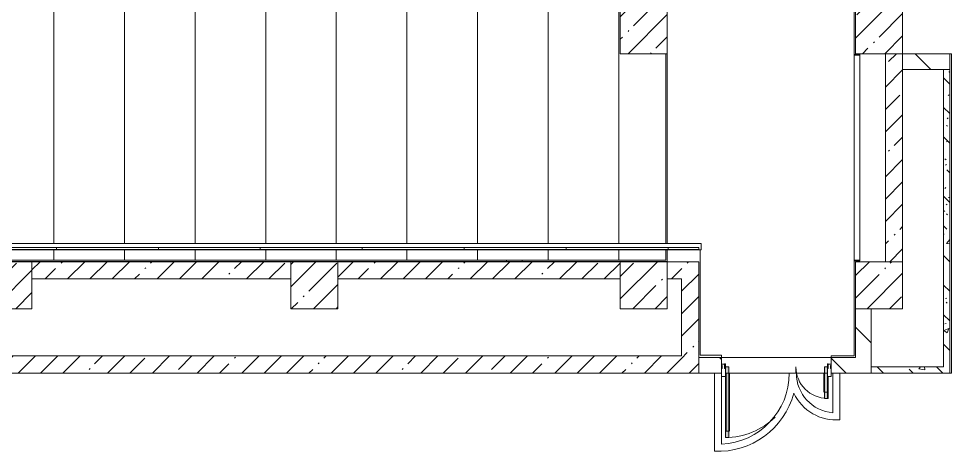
# Model space of a CAD drawing. Header units: millimetres. Extents: x 35363 to 232034, y -8553 to 29000.
# Drawn here: x 127364 to 139255, y 12785 to 18296 of the extents above; entities that cross this region are included whole.
import ezdxf

# ---------------------------------------------------------------- set-up
doc = ezdxf.new("R2010")
doc.units = ezdxf.units.MM
doc.linetypes.add('200_ШТРИХ__ш1_п0_6_', pattern=[800, 500, -300])
for name, color, linetype, lineweight, true_color in [('A-DETL-GENF-2', 7, 'Continuous', 5, 0xe2e2e2), ('A-DETL-GENF-3', 7, 'Continuous', 5, 0xaaaaaa), ('A-DOOR-3', 7, 'Continuous', 5, 0xaaaaaa), ('A-FLOR-1', 7, 'Continuous', 5, 0xaaaaaa), ('A-WALL-PATT-1', 7, 'Continuous', 5, 0x787878), ('I-WALL-5', 7, 'Continuous', 5, 0x787878)]:
    doc.layers.add(name, color=color, linetype=linetype, lineweight=lineweight, true_color=true_color)
for name, color, linetype, lineweight in [('A-DETL-MBND-1', 7, '200_ШТРИХ__ш1_п0_6_', 9), ('A-GLAZ-CWMG-2', 7, 'Continuous', 5), ('A-WALL', 7, 'Continuous', 9), ('A-WALL-2', 7, 'Continuous', 5), ('I-WALL-3', 7, 'Continuous', 5), ('S-COLS-1', 7, 'Continuous', 5), ('S-STRS-3', 7, 'Continuous', 5)]:
    doc.layers.add(name, color=color, linetype=linetype, lineweight=lineweight)
pattern_1 = [(45, (105024.03, 0), (-285.123, 285.123), []), (45, (105309.15, 0), (-285.123, 285.123), [504.031, -100.806, 16.764, -84.042])]
pattern_2 = [(135, (105024.03, 0), (-353.5534, -353.5534), [])]
pattern_3 = [(135, (105024, 0), (-377.171, -377.171), [533.4, -88.9, 17.78, -88.9]), (135, (105024, 376.94), (-377.171, -377.171), []), (50, (105024.03, 0), (637.6445, -55.7866), [66.675, -733.425]), (355, (105024, 0), (-123.349, 668.699), [53.34, -586.74]), (100.451, (105077.16, -4.65), (514.299, 612.908), [56.665, -623.315]), (46.184, (105024, 177.8), (948.776, -147.15), [100.012, -1100.137]), (96.636, (105103.1, 165.5), (830.91, 865.997), [84.998, -934.973]), (351.184, (105024, 177.8), (830.918, 865.988), [80.01, -880.11]), (21, (105112.93, 133.35), (530.6506, -357.928), [66.675, -733.425]), (326, (105112.9, 133.35), (216.308, 644.658), [53.34, -586.74]), (71.451, (105157.15, 103.5), (746.96, 286.724), [56.665, -623.315]), (37.5, (105024.03, 0), (10.8105, 295.9426), [16.764, -562.864, 16.764, -578.866, -588.962]), (37.5, (105024.03, 0), (10.8105, 295.9426), [-1175.258, 16.764, -572.198]), (7.5, (105024.03, 0), (233.8692, 350.6318), [16.764, -322.834, 16.764, -549.529, -224.472]), (7.5, (105024.03, 0), (233.8692, 350.6318), [-905.891, 16.764, -207.708]), (327.5, (104825.78, 0), (474.5678, -20.0513), [16.764, -205.486, 16.764, -676.656, -920.115]), (327.5, (104825.78, 0), (474.5678, -20.0513), [-915.67, 16.764, -903.351]), (317.5, (104736.9, 0), (518.452, 88.9934), [16.764, -272.161, 16.764, -443.738, -653.415]), (317.5, (104736.9, 0), (518.452, 88.9934), [-749.427, 16.764, -636.651])]

# ---------------------------------------------------------------- blocks, each defined once
blk = doc.blocks.new('BSC_Колонна _Прямоугольная - 600х600-V72-2_6_2_птичка')
at = {"layer": 'S-COLS-1'}
h = blk.add_hatch(dxfattribs=at)
h.set_pattern_fill('FP_89', color=256, style=0, pattern_type=2)
h.set_pattern_definition([(45, (-26110, -14900), (-285.123, 285.123), []), (45, (-25824.88, -14900), (-285.123, 285.123), [504.031, -100.806, 16.764, -84.042])])
h.paths.add_polyline_path([(-300, -300), (300, -300), (300, 300), (-300, 300)])
for p, q in [((300, 300), (-300, 300)), ((-300, 300), (-300, -300)), ((300, -300), (300, 300)), ((-300, -300), (300, -300))]:
    blk.add_line(p, q, dxfattribs=at)
blk = doc.blocks.new('BSC_Колонна _Прямоугольная - 600х600-V105-2_6_2_птичка')
at = {"layer": 'S-COLS-1'}
h = blk.add_hatch(dxfattribs=at)
h.set_pattern_fill('FP_118', color=256, style=0, pattern_type=2)
h.set_pattern_definition([(45, (-33310, -18150), (-285.123, 285.123), []), (45, (-33024.88, -18150), (-285.123, 285.123), [504.031, -100.806, 16.764, -84.042])])
h.paths.add_polyline_path([(-300, -300), (300, -300), (300, 300), (-300, 300)])
for p, q in [((300, 300), (-300, 300)), ((-300, 300), (-300, -300)), ((300, -300), (300, 300)), ((-300, -300), (300, -300))]:
    blk.add_line(p, q, dxfattribs=at)
blk = doc.blocks.new('BSC_Колонна _Прямоугольная - 600х600-V115-2_6_2_птичка')
at = {"layer": 'S-COLS-1'}
h = blk.add_hatch(dxfattribs=at)
h.set_pattern_fill('FP_122', color=256, style=0, pattern_type=2)
h.set_pattern_definition([(45, (-33310, -14900), (-285.123, 285.123), []), (45, (-33024.88, -14900), (-285.123, 285.123), [504.031, -100.806, 16.764, -84.042])])
h.paths.add_polyline_path([(-300, -300), (300, -300), (300, 300), (-300, 300)])
for p, q in [((300, 300), (-300, 300)), ((-300, 300), (-300, -300)), ((300, -300), (300, 300)), ((-300, -300), (300, -300))]:
    blk.add_line(p, q, dxfattribs=at)
blk = doc.blocks.new('BSC_Колонна _Прямоугольная - 600х600-V127-2_6_2_птичка')
at = {"layer": 'S-COLS-1'}
h = blk.add_hatch(dxfattribs=at)
h.set_pattern_fill('FP_132', color=256, style=0, pattern_type=2)
h.set_pattern_definition([(45, (-30310, -14900), (-285.123, 285.123), []), (45, (-30024.88, -14900), (-285.123, 285.123), [504.031, -100.806, 16.764, -84.042])])
h.paths.add_polyline_path([(-300, -300), (300, -300), (300, 300), (-300, 300)])
for p, q in [((300, 300), (-300, 300)), ((-300, 300), (-300, -300)), ((300, -300), (300, 300)), ((-300, -300), (300, -300))]:
    blk.add_line(p, q, dxfattribs=at)
blk = doc.blocks.new('BSC_Колонна _Прямоугольная - 600х600-V157-2_6_2_птичка')
at = {"layer": 'S-COLS-1'}
h = blk.add_hatch(dxfattribs=at)
h.set_pattern_fill('FP_157', color=256, style=0, pattern_type=2)
h.set_pattern_definition([(45, (-22210, -14900), (-285.123, 285.123), []), (45, (-21924.88, -14900), (-285.123, 285.123), [504.031, -100.806, 16.764, -84.042])])
h.paths.add_polyline_path([(-300, -300), (300, -300), (300, 300), (-300, 300)])
for p, q in [((300, 300), (-300, 300)), ((-300, 300), (-300, -300)), ((300, -300), (300, 300)), ((-300, -300), (300, -300))]:
    blk.add_line(p, q, dxfattribs=at)
blk = doc.blocks.new('Прямоугольный импост - Импост структурный с накладкой - 160мм Темный-32479175-2_6_2_птичка')
at = {"layer": 'A-GLAZ-CWMG-2'}
for p, q in [((-50, 40), (-50, 140)), ((-50, 140), (0, 140)), ((0, 140), (0, 40)), ((-40, 40), (-50, 40)), ((-50, -17), (-50, 0)), ((-50, 0), (-40, 0)), ((-40, 0), (-40, 40)), ((-10, 40), (-10, 0)), ((0, 40), (-10, 40)), ((-10, 0), (0, 0)), ((0, 0), (0, -17)), ((0, -17), (-50, -17))]:
    blk.add_line(p, q, dxfattribs=at)
blk = doc.blocks.new('Дверь_Витражная_остекление_ - Д-39_л_ Актовый-32481803-2_6_2_птичка')
at = {"layer": 'A-DETL-GENF-2'}
for points in [[(605, 920), (605, 20), (650, 20), (650, 920)], [(-660, 420), (-660, 140), (-650, 140), (-650, 40), (-660, 40), (-660, 20), (-615, 20), (-615, 420), (-650, 420)]]:
    blk.add_hatch(color=256, dxfattribs=at).paths.add_polyline_path(points)
at = {"layer": 'A-DETL-GENF-3'}
for p, q in [((596, 840), (596, 100)), ((650, 920), (605, 920)), ((605, 920), (605, 20)), ((650, 920), (605, 920)), ((605, 920), (605, 20)), ((650, 840), (605, 840)), ((640, 840), (640, 100)), ((650, 920), (650, 140)), ((650, 140), (650, 920)), ((-660, 420), (-615, 420)), ((-660, 420), (-660, 140)), ((-615, 420), (-660, 420)), ((-660, 420), (-660, 140)), ((-615, 420), (-615, 20)), ((-615, 20), (-615, 420)), ((-660, 340), (-615, 340)), ((-650, 340), (-650, 140)), ((-606, 340), (-606, 100)), ((-650, 100), (-615, 100)), ((-615, 20), (-650, 20)), ((-650, 20), (-615, 20)), ((650, 100), (605, 100)), ((605, 20), (650, 20)), ((605, 20), (650, 20)), ((650, 40), (650, 20)), ((650, 20), (650, 40))]:
    blk.add_line(p, q, dxfattribs=at)
at = {"layer": 'A-DOOR-3'}
for p, q in [((650, 920), (650, 140)), ((-650, 420), (-650, 140)), ((-650, 20), (-660, 20)), ((-660, 20), (-660, -20)), ((-650, 40), (-650, 20)), ((-650, -20), (-650, 20)), ((650, 40), (650, 20)), ((660, 20), (650, 20)), ((650, 20), (650, -20)), ((660, -20), (660, 20)), ((-660, -20), (-650, -20)), ((650, -20), (660, -20))]:
    blk.add_line(p, q, dxfattribs=at)
for centre, radius, start, end in [((650, 20), 900, 90, 134.8292), ((-650, 20), 400, 360, 90), ((650, 20), 900, 174.8223, 180)]:
    blk.add_arc(centre, radius, start, end, dxfattribs=at)
blk = doc.blocks.new('Прямоугольный импост - Импост структурный с накладкой - 160мм Темный-32479277-2_6_2_птичка')
at = {"layer": 'A-GLAZ-CWMG-2'}
for p, q in [((0, 140), (-50, 140)), ((-50, 140), (-50, 40)), ((0, 40), (0, 140)), ((-50, 40), (-40, 40)), ((-40, 0), (-50, 0)), ((-50, 0), (-50, -17)), ((-40, 40), (-40, 0)), ((-10, 0), (-10, 40)), ((-10, 40), (0, 40)), ((0, 0), (-10, 0)), ((0, -17), (0, 0)), ((-50, -17), (0, -17))]:
    blk.add_line(p, q, dxfattribs=at)
blk = doc.blocks.new('Перекрытия 2 - Перекрытия 4-32990152-2_6_2_птичка')
at = {"layer": 'S-STRS-3'}
for p, q in [((21910, 19180), (22510, 19180)), ((21910, 19180), (21910, 15411)), ((22810, 19180), (23410, 19180)), ((22810, 15411), (22810, 19180)), ((23710, 19180), (24310, 19180)), ((23710, 15411), (23710, 19180)), ((24610, 19180), (25210, 19180)), ((24610, 15411), (24610, 19180)), ((25510, 19180), (26110, 19180)), ((25510, 15411), (25510, 19180)), ((26410, 19180), (27010, 19180)), ((26410, 15411), (26410, 19180)), ((27310, 19180), (27910, 19180)), ((27310, 15411), (27310, 19180)), ((28210, 19180), (28810, 19180)), ((28210, 15411), (28210, 19180)), ((29110, 19180), (29710, 19180)), ((29110, 15411), (29110, 19180)), ((30010, 19180), (30610, 19180)), ((30010, 15411), (30010, 19180)), ((30610, 18430), (30610, 19180)), ((30610, 15411), (30610, 17830)), ((21910, 15330), (21910, 15200)), ((22810, 15200), (22810, 15330)), ((23710, 15200), (23710, 15330)), ((24610, 15200), (24610, 15330)), ((25510, 15200), (25510, 15330)), ((26410, 15200), (26410, 15330)), ((27310, 15200), (27310, 15330)), ((28210, 15200), (28210, 15330)), ((29110, 15200), (29110, 15330)), ((30010, 15200), (30010, 15330)), ((30610, 15200), (30610, 15330)), ((22810, 15200), (21910, 15200)), ((23710, 15200), (22810, 15200)), ((24610, 15200), (23710, 15200)), ((25510, 15200), (24610, 15200)), ((26410, 15200), (25510, 15200)), ((27310, 15200), (26410, 15200)), ((28210, 15200), (27310, 15200)), ((29110, 15200), (28210, 15200)), ((30010, 15200), (29110, 15200)), ((30610, 15200), (30010, 15200))]:
    blk.add_line(p, q, dxfattribs=at)
blk = doc.blocks.new('Стены наклон_ амфитеатр - Стены наклон_ амфитеатр-32992696-2_6_2_птичка')
at = {"layer": 'A-WALL-PATT-1'}
h = blk.add_hatch(dxfattribs=at)
h.set_pattern_fill('FP_189', color=256, style=0, pattern_type=2)
h.set_pattern_definition([(0, (26444.5, 15393.4), (0, 246.1), []), (90, (26444.5, 15393.4), (-1300, 8e-14), [])])
h.paths.add_polyline_path([(30993, 15354), (31010, 15354), (31010, 15381), (21879, 15381), (21879, 15354), (29642, 15354)])
at = {"layer": 'A-WALL-2'}
for p, q in [((31041, 15431), (21879, 15431)), ((21879, 15431), (21879, 15381)), ((21879, 15381), (31010, 15381)), ((21879, 15354), (21879, 15381)), ((21879, 15350), (21879, 15354)), ((31010, 15354), (21879, 15354)), ((31010, 15350), (21879, 15350)), ((31010, 15381), (31010, 15350)), ((31010, 15350), (31041, 15350)), ((31041, 15350), (31041, 15431))]:
    blk.add_line(p, q, dxfattribs=at)
blk = doc.blocks.new('BSC_Колонна _Прямоугольная - 600х600-V223-2_6_2_птичка')
at = {"layer": 'S-COLS-1'}
h = blk.add_hatch(dxfattribs=at)
h.set_pattern_fill('FP_190', color=256, style=0, pattern_type=2)
h.set_pattern_definition([(45, (-30310, -18150), (-285.123, 285.123), []), (45, (-30024.88, -18150), (-285.123, 285.123), [504.031, -100.806, 16.764, -84.042])])
h.paths.add_polyline_path([(-300, -300), (300, -300), (300, 300), (-300, 300)])
for p, q in [((300, 300), (-300, 300)), ((-300, 300), (-300, -300)), ((300, -300), (300, 300)), ((-300, -300), (300, -300))]:
    blk.add_line(p, q, dxfattribs=at)

msp = doc.modelspace()

# ---------------------------------------------------------------- hatches: boundary and pattern name
at = {"layer": 'I-WALL-3'}
h = msp.add_hatch(dxfattribs=at)
h.set_pattern_fill('FP_91', color=256, style=0, pattern_type=2)
h.set_pattern_definition(pattern_1)
h.paths.add_polyline_path([(138615.9, 15200), (138634, 15200), (138634, 17850), (138414, 17850), (138414, 15200)])
h = msp.add_hatch(dxfattribs=at)
h.set_pattern_fill('FP_94', color=256, style=0, pattern_type=2)
h.set_pattern_definition(pattern_2)
h.paths.add_polyline_path([(138634, 17650), (139234, 17650), (139234, 17850), (138634, 17850), (138634, 17690.5)])
h = msp.add_hatch(dxfattribs=at)
h.set_pattern_fill('FP_91', color=256, style=0, pattern_type=2)
h.set_pattern_definition(pattern_1)
h.paths.add_polyline_path([(135634, 14980), (135814, 14980), (135814, 15200), (135634, 15196.3)])
h.paths.add_polyline_path([(134665.6, 14980), (135034, 14980), (135034, 15200), (131434, 15200), (131434, 14980)])
h.paths.add_polyline_path([(120894, 14980), (123134.3, 14980), (123134.3, 15200), (119344, 15200), (119344, 14980), (120694, 14980)])
h.paths.add_polyline_path([(127534, 14980), (130834, 14980), (130834, 15200), (127534, 15200), (127534, 15027.8)])
h.paths.add_polyline_path([(125234, 14980), (126934, 14980), (126934, 15200), (123734.3, 15200), (123734.3, 14980), (125014, 14980)])
h = msp.add_hatch(dxfattribs=at)
h.set_pattern_fill('FP_91', color=256, style=0, pattern_type=2)
h.set_pattern_definition(pattern_1)
h.paths.add_polyline_path([(135814, 13780), (136034, 13780), (136034, 15200), (135814, 15200), (135814, 14000)])
h = msp.add_hatch(dxfattribs=at)
h.set_pattern_fill('FP_94', color=256, style=0, pattern_type=2)
h.set_pattern_definition(pattern_2)
h.paths.add_polyline_path([(138234, 13780), (138234, 14600), (138034, 14600), (138034, 13780)])
h = msp.add_hatch(dxfattribs=at)
h.set_pattern_fill('FP_91', color=256, style=0, pattern_type=2)
h.set_pattern_definition(pattern_1)
h.paths.add_polyline_path([(134665.6, 13780), (135814, 13780), (135814, 14000), (125234, 14000), (125234, 13780), (131021.2, 13780)])
h = msp.add_hatch(dxfattribs=at)
h.set_pattern_fill('FP_94', color=256, style=0, pattern_type=2)
h.set_pattern_definition(pattern_2)
h.paths.add_polyline_path([(138034, 13780), (138034, 13980), (137724, 13980), (137724, 13780)])
h.paths.add_polyline_path([(136034, 13780), (136324, 13780), (136324, 13980), (136034, 13980)])
at = {"layer": 'I-WALL-5'}
h = msp.add_hatch(dxfattribs=at)
h.set_pattern_fill('FP_100', color=256, style=0, pattern_type=2)
h.set_pattern_definition(pattern_3)
h.paths.add_polyline_path([(139234, 13780), (139234, 17650), (139154, 17650), (139154, 13780)])
h = msp.add_hatch(dxfattribs=at)
h.set_pattern_fill('FP_100', color=256, style=0, pattern_type=2)
h.set_pattern_definition(pattern_3)
h.paths.add_polyline_path([(138234, 13780), (139154, 13780), (139154, 13860), (138234, 13860)])

# ---------------------------------------------------------------- linework, layer by layer
at = {"layer": 'A-DETL-MBND-1'}
for p, q in [((133584, 15203), (133584, 15220)), ((133784, 15220), (133784, 15203))]:
    msp.add_line(p, q, dxfattribs=at)
at = {"layer": 'A-FLOR-1'}
for p, q in [((138014, 17840), (138014, 18470)), ((135634, 17850), (135634, 15430.8)), ((139234, 17850), (139255, 17850)), ((139255, 17850), (139255, 13780)), ((135634, 15350), (135634, 15200)), ((136054, 15350), (136054, 14011)), ((135634, 15203.4), (119334.1, 15203.4)), ((138014, 14000), (138014, 15210)), ((136054, 14011), (136324, 14011)), ((136324, 14011), (136324, 13980)), ((137724, 13980), (137724, 14000)), ((137724, 14000), (138014, 14000)), ((136234.3, 13780), (136234.3, 12786.3)), ((136324.3, 12875.9), (136324.3, 13740)), ((137189.3, 13780), (137674, 13780)), ((137744.3, 13780), (137744.3, 13276.6)), ((137834.3, 13187.1), (137834.3, 13780)), ((139255, 13780), (139234, 13780))]:
    msp.add_line(p, q, dxfattribs=at)
for centre, radius, start, end in [((136284.3, 13780), 905, 272.53324, 0), ((137784.3, 13780), 505, 180, 265.45696), ((136284.3, 13780), 995, 267.1196, 345.20242), ((137784.3, 13780), 595, 205.28402, 274.82046)]:
    msp.add_arc(centre, radius, start, end, dxfattribs=at)
at = {"layer": 'A-WALL'}
for p, q in [((138026.5, 17840), (138026.5, 17830)), ((138039, 17840), (138039, 17830)), ((138634, 17650), (138634, 17850)), ((139234, 17650), (139154, 17650)), ((138026.5, 15220), (138026.5, 15210)), ((138039, 15220), (138039, 15210)), ((136034, 13780), (136034, 13980))]:
    msp.add_line(p, q, dxfattribs=at)
at = {"layer": 'I-WALL-3'}
for p, q in [((138089, 17840), (138014, 17840)), ((138014, 15210), (138014, 17840)), ((138089, 17840), (138089, 15210)), ((138414, 17850), (138414, 15200)), ((139234, 17850), (138634, 17850)), ((139234, 13780), (139234, 17850)), ((138014, 17830), (138089, 17830)), ((138634, 15200), (138634, 17650)), ((138634, 17650), (139154, 17650)), ((139154, 17650), (139154, 13860)), ((130834, 15200), (127534, 15200)), ((135034, 15200), (131434, 15200)), ((136034, 15200), (135634, 15200)), ((136034, 13980), (136034, 15200)), ((138014, 15220), (138089, 15220)), ((138014, 15210), (138089, 15210)), ((127534, 14980), (130834, 14980)), ((131434, 14980), (135034, 14980)), ((135634, 14980), (135814, 14980)), ((135814, 14980), (135814, 14000)), ((138034, 14600), (138034, 13980)), ((138234, 14600), (138234, 13780)), ((135814, 14000), (125234, 14000)), ((136034, 13980), (138034, 13980)), ((136324, 13780), (136324, 13980)), ((137724, 13980), (137724, 13780)), ((139154, 13860), (138234, 13860)), ((125234, 13780), (136324, 13780)), ((137189.3, 13780), (136374, 13780)), ((137724, 13780), (139234, 13780))]:
    msp.add_line(p, q, dxfattribs=at)

# ---------------------------------------------------------------- block references
at = {"layer": 'A-DOOR-3', "rotation": 180}
msp.add_blockref('Дверь_Витражная_остекление_ - Д-39_л_ Актовый-32481803-2_6_2_птичка', (137024, 13880), dxfattribs=at)
at = {"layer": 'A-GLAZ-CWMG-2', "rotation": 180}
msp.add_blockref('Прямоугольный импост - Импост структурный с накладкой - 160мм Темный-32479277-2_6_2_птичка', (136324, 13880), dxfattribs=at)
at = {"layer": 'A-GLAZ-CWMG-2', "extrusion": (0, 0, -1), "rotation": 180}
msp.add_blockref('Прямоугольный импост - Импост структурный с накладкой - 160мм Темный-32479175-2_6_2_птичка', (-137724, 13880), dxfattribs=at)
at = {"layer": 'A-WALL-2'}
msp.add_blockref('Стены наклон_ амфитеатр - Стены наклон_ амфитеатр-32992696-2_6_2_птичка', (105024, 0), dxfattribs=at)
at = {"layer": 'S-COLS-1'}
for name, p in [('BSC_Колонна _Прямоугольная - 600х600-V223-2_6_2_птичка', (135334, 18150)), ('BSC_Колонна _Прямоугольная - 600х600-V105-2_6_2_птичка', (138334, 18150)), ('BSC_Колонна _Прямоугольная - 600х600-V157-2_6_2_птичка', (127234, 14900)), ('BSC_Колонна _Прямоугольная - 600х600-V72-2_6_2_птичка', (131134, 14900)), ('BSC_Колонна _Прямоугольная - 600х600-V127-2_6_2_птичка', (135334, 14900)), ('BSC_Колонна _Прямоугольная - 600х600-V115-2_6_2_птичка', (138334, 14900))]:
    msp.add_blockref(name, p, dxfattribs=at)
at = {"layer": 'S-STRS-3'}
msp.add_blockref('Перекрытия 2 - Перекрытия 4-32990152-2_6_2_птичка', (105004, 20), dxfattribs=at)

doc.saveas('drawing.dxf')
